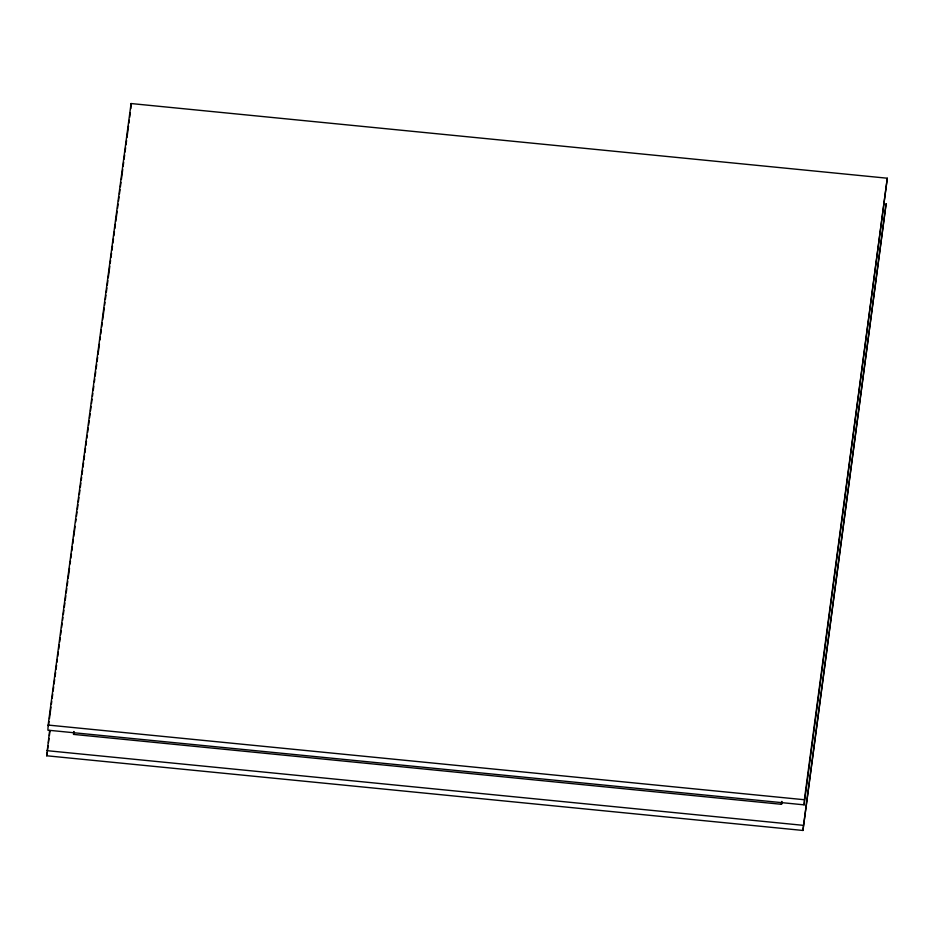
<?xml version="1.0" encoding="UTF-8"?>
<svg xmlns="http://www.w3.org/2000/svg" width="934" height="934" viewBox="0 0 934 934"><rect width="100%" height="100%" fill="white"/><g stroke="black" fill="none" stroke-linecap="round" stroke-linejoin="round"><path stroke-width="1.4" d="M802.925 830.454L886.097 203.822L802.925 830.454L46.7 755.781L49.642 730.423M48.148 725.064L47.903 730.178L804.127 804.851L887.3 178.219L131.075 103.546L48.148 725.064L804.372 799.737L804.127 804.851M781.898 801.43L781.513 804.302L73.564 734.393L73.693 731.661M130.83 108.671L131.075 103.546M781.513 804.302L781.641 801.57M48.486 725.846L49.07 721.503M49.455 718.62L50.996 707.05M51.382 704.166L51.767 701.271M52.152 698.387L52.724 694.044M53.11 691.16L53.693 686.817M54.079 683.933L54.662 679.59M55.048 676.706L55.62 672.363M56.005 669.468L56.589 665.136M56.974 662.241L57.359 659.357M57.745 656.462L58.317 652.13M58.714 649.235L59.286 644.904M59.671 642.008L60.255 637.677M60.64 634.781L61.212 630.45M61.597 627.555L62.181 623.223M62.566 620.328L62.952 617.444M63.337 614.549L63.921 610.217M64.306 607.322L64.878 602.99M65.263 600.095L65.847 595.764M66.232 592.868L66.804 588.537M67.19 585.641L67.773 581.31M68.159 578.415L69.513 568.292M70.085 563.961L70.47 561.065M70.856 558.182L71.439 553.839M71.825 550.955L72.397 546.612M72.782 543.728L73.366 539.385M73.751 536.501L75.105 526.379M75.677 522.048L76.063 519.152M76.448 516.269L77.032 511.925M77.417 509.042L77.989 504.699M78.374 501.815L78.958 497.472M79.343 494.588L79.927 490.245M80.312 487.361L80.884 483.018M81.27 480.134L81.655 477.239M82.04 474.344L82.624 470.012M83.009 467.117L83.581 462.785M83.967 459.89L84.55 455.558M84.936 452.663L85.519 448.332M85.905 445.436L86.477 441.105M86.862 438.209L87.247 435.326M87.633 432.43L88.216 428.099M88.602 425.203L89.174 420.872M89.559 417.977L90.143 413.645M90.528 410.75L91.112 406.418M91.497 403.523L92.069 399.192M92.454 396.296L92.84 393.412M93.225 390.517L93.809 386.186M94.381 381.843L94.766 378.947M95.163 376.063L95.735 371.72M96.12 368.837L96.704 364.493M97.089 361.61L97.661 357.267M98.047 354.383L99.401 344.261M99.973 339.929L100.37 337.034M100.755 334.15L101.327 329.807M101.713 326.923L102.296 322.58M102.682 319.697L104.223 308.127M104.608 305.243L104.993 302.347M105.379 299.452L105.962 295.121M106.348 292.225L106.92 287.894M107.305 284.998L107.889 280.667M108.274 277.772L109.815 266.213M110.2 263.318L110.586 260.434M110.971 257.539L111.555 253.207M111.94 250.312L112.512 245.981M112.897 243.085L113.481 238.754M113.866 235.858L114.438 231.527M114.824 228.632L115.407 224.3M115.793 221.405L117.147 211.294M117.532 208.399L118.104 204.067M118.49 201.172L119.073 196.84M119.459 193.945L120.031 189.614M120.416 186.718L121 182.387M121.385 179.491L122.739 169.369M123.125 166.486L123.697 162.142M124.082 159.259L124.666 154.916M125.051 152.032L125.623 147.689M126.02 144.805L126.592 140.462M126.977 137.578L128.518 126.008M128.904 123.125L129.289 120.229M129.674 117.345L130.258 113.002M46.7 755.781L47.085 752.886M47.471 749.99L48.054 745.659M48.44 742.764L49.012 738.432M49.397 735.537L49.981 731.205M73.564 734.393L73.949 731.532M804.372 799.737L887.3 178.219M46.945 750.656L803.17 825.329"/></g></svg>
